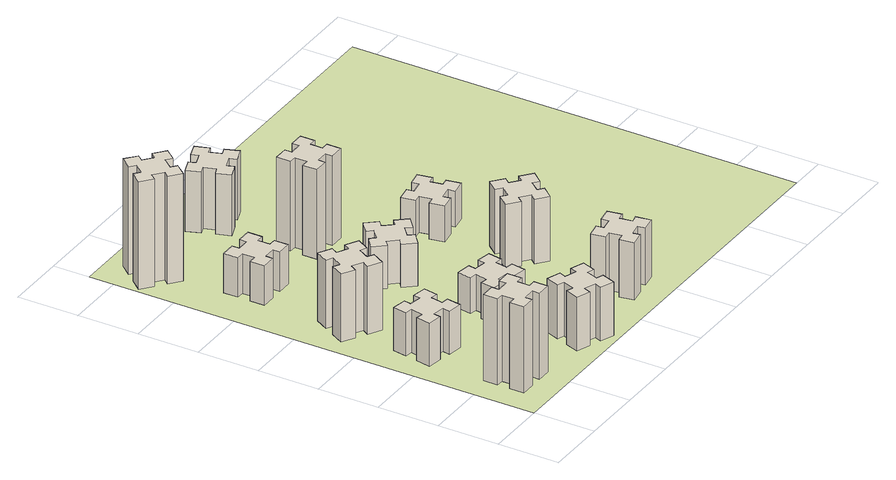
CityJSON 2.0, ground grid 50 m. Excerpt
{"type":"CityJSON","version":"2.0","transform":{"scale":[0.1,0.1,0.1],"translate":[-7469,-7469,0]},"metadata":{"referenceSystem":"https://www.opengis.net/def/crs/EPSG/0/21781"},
"CityObjects":{
"building1":{"type":"Building","attributes":{"class":"1000","function":"1000","usage":"1000","yearOfConstruction":2016,"roofType":"1000","measuredHeight":72,"storeysAboveGround":30,"storeysBelowGround":0},"geometry":[{"type":"Solid","lod":"1","boundaries":[[[[0,1,2,3,4,5,6,7,8,9,10,11,12,13,14,15,16,17,18,19]],[[17,16,20,21]],[[16,15,22,20]],[[15,14,23,22]],[[14,13,24,23]],[[13,12,25,24]],[[12,11,26,25]],[[11,10,27,26]],[[10,9,28,27]],[[9,8,29,28]],[[8,7,30,29]],[[7,6,31,30]],[[6,5,32,31]],[[5,4,33,32]],[[4,3,34,33]],[[3,2,35,34]],[[2,1,36,35]],[[1,0,37,36]],[[0,19,38,37]],[[19,18,39,38]],[[18,17,21,39]],[[24,25,26,27,28,29,30,31,32,33,34,35,36,37,38,39,21,20,22,23]]]]}]},
"building2":{"type":"Building","attributes":{"class":"1000","function":"1000","usage":"1000","yearOfConstruction":2016,"roofType":"1000","measuredHeight":36,"storeysAboveGround":30,"storeysBelowGround":0},"geometry":[{"type":"Solid","lod":"1","boundaries":[[[[40,41,42,43,44,45,46,47,48,49,50,51,52,53,54,55,56,57,58,59]],[[57,56,60,61]],[[56,55,62,60]],[[55,54,63,62]],[[54,53,64,63]],[[53,52,65,64]],[[52,51,66,65]],[[51,50,67,66]],[[50,49,68,67]],[[49,48,69,68]],[[48,47,70,69]],[[47,46,71,70]],[[46,45,72,71]],[[45,44,73,72]],[[44,43,74,73]],[[43,42,75,74]],[[42,41,76,75]],[[41,40,77,76]],[[40,59,78,77]],[[59,58,79,78]],[[58,57,61,79]],[[64,65,66,67,68,69,70,71,72,73,74,75,76,77,78,79,61,60,62,63]]]]}]},
"building3":{"type":"Building","attributes":{"class":"1000","function":"1000","usage":"1000","yearOfConstruction":2016,"roofType":"1000","measuredHeight":57,"storeysAboveGround":30,"storeysBelowGround":0},"geometry":[{"type":"Solid","lod":"1","boundaries":[[[[80,81,82,83,84,85,86,87,88,89,90,91,92,93,94,95,96,97,98,99]],[[97,96,100,101]],[[96,95,102,100]],[[95,94,103,102]],[[94,93,104,103]],[[93,92,105,104]],[[92,91,106,105]],[[91,90,107,106]],[[90,89,108,107]],[[89,88,109,108]],[[88,87,110,109]],[[87,86,111,110]],[[86,85,112,111]],[[85,84,113,112]],[[84,83,114,113]],[[83,82,115,114]],[[82,81,116,115]],[[81,80,117,116]],[[80,99,118,117]],[[99,98,119,118]],[[98,97,101,119]],[[104,105,106,107,108,109,110,111,112,113,114,115,116,117,118,119,101,100,102,103]]]]}]},
"building4":{"type":"Building","attributes":{"class":"1000","function":"1000","usage":"1000","yearOfConstruction":2016,"roofType":"1000","measuredHeight":45,"storeysAboveGround":30,"storeysBelowGround":0},"geometry":[{"type":"Solid","lod":"1","boundaries":[[[[120,121,122,123,124,125,126,127,128,129,130,131,132,133,134,135,136,137,138,139]],[[137,136,140,141]],[[136,135,142,140]],[[135,134,143,142]],[[134,133,144,143]],[[133,132,145,144]],[[132,131,146,145]],[[131,130,147,146]],[[130,129,148,147]],[[129,128,149,148]],[[128,127,150,149]],[[127,126,151,150]],[[126,125,152,151]],[[125,124,153,152]],[[124,123,154,153]],[[123,122,155,154]],[[122,121,156,155]],[[121,120,157,156]],[[120,139,158,157]],[[139,138,159,158]],[[138,137,141,159]],[[144,145,146,147,148,149,150,151,152,153,154,155,156,157,158,159,141,140,142,143]]]]}]},
"building5":{"type":"Building","attributes":{"class":"1000","function":"1000","usage":"1000","yearOfConstruction":2016,"roofType":"1000","measuredHeight":33,"storeysAboveGround":30,"storeysBelowGround":0},"geometry":[{"type":"Solid","lod":"1","boundaries":[[[[160,161,162,163,164,165,166,167,168,169,170,171,172,173,174,175,176,177,178,179]],[[177,176,180,181]],[[176,175,182,180]],[[175,174,183,182]],[[174,173,184,183]],[[173,172,185,184]],[[172,171,186,185]],[[171,170,187,186]],[[170,169,188,187]],[[169,168,189,188]],[[168,167,190,189]],[[167,166,191,190]],[[166,165,192,191]],[[165,164,193,192]],[[164,163,194,193]],[[163,162,195,194]],[[162,161,196,195]],[[161,160,197,196]],[[160,179,198,197]],[[179,178,199,198]],[[178,177,181,199]],[[184,185,186,187,188,189,190,191,192,193,194,195,196,197,198,199,181,180,182,183]]]]}]},
"building6":{"type":"Building","attributes":{"class":"1000","function":"1000","usage":"1000","yearOfConstruction":2016,"roofType":"1000","measuredHeight":90,"storeysAboveGround":30,"storeysBelowGround":0},"geometry":[{"type":"Solid","lod":"1","boundaries":[[[[200,201,202,203,204,205,206,207,208,209,210,211,212,213,214,215,216,217,218,219]],[[217,216,220,221]],[[216,215,222,220]],[[215,214,223,222]],[[214,213,224,223]],[[213,212,225,224]],[[212,211,226,225]],[[211,210,227,226]],[[210,209,228,227]],[[209,208,229,228]],[[208,207,230,229]],[[207,206,231,230]],[[206,205,232,231]],[[205,204,233,232]],[[204,203,234,233]],[[203,202,235,234]],[[202,201,236,235]],[[201,200,237,236]],[[200,219,238,237]],[[219,218,239,238]],[[218,217,221,239]],[[224,225,226,227,228,229,230,231,232,233,234,235,236,237,238,239,221,220,222,223]]]]}]},
"building7":{"type":"Building","attributes":{"class":"1000","function":"1000","usage":"1000","yearOfConstruction":2016,"roofType":"1000","measuredHeight":30,"storeysAboveGround":30,"storeysBelowGround":0},"geometry":[{"type":"Solid","lod":"1","boundaries":[[[[240,241,242,243,244,245,246,247,248,249,250,251,252,253,254,255,256,257,258,259]],[[257,256,260,261]],[[256,255,262,260]],[[255,254,263,262]],[[254,253,264,263]],[[253,252,265,264]],[[252,251,266,265]],[[251,250,267,266]],[[250,249,268,267]],[[249,248,269,268]],[[248,247,270,269]],[[247,246,271,270]],[[246,245,272,271]],[[245,244,273,272]],[[244,243,274,273]],[[243,242,275,274]],[[242,241,276,275]],[[241,240,277,276]],[[240,259,278,277]],[[259,258,279,278]],[[258,257,261,279]],[[264,265,266,267,268,269,270,271,272,273,274,275,276,277,278,279,261,260,262,263]]]]}]},
"building8":{"type":"Building","attributes":{"class":"1000","function":"1000","usage":"1000","yearOfConstruction":2016,"roofType":"1000","measuredHeight":36,"storeysAboveGround":30,"storeysBelowGround":0},"geometry":[{"type":"Solid","lod":"1","boundaries":[[[[280,281,282,283,284,285,286,287,288,289,290,291,292,293,294,295,296,297,298,299]],[[297,296,300,301]],[[296,295,302,300]],[[295,294,303,302]],[[294,293,304,303]],[[293,292,305,304]],[[292,291,306,305]],[[291,290,307,306]],[[290,289,308,307]],[[289,288,309,308]],[[288,287,310,309]],[[287,286,311,310]],[[286,285,312,311]],[[285,284,313,312]],[[284,283,314,313]],[[283,282,315,314]],[[282,281,316,315]],[[281,280,317,316]],[[280,299,318,317]],[[299,298,319,318]],[[298,297,301,319]],[[304,305,306,307,308,309,310,311,312,313,314,315,316,317,318,319,301,300,302,303]]]]}]},
"building9":{"type":"Building","attributes":{"class":"1000","function":"1000","usage":"1000","yearOfConstruction":2016,"roofType":"1000","measuredHeight":48,"storeysAboveGround":30,"storeysBelowGround":0},"geometry":[{"type":"Solid","lod":"1","boundaries":[[[[320,321,322,323,324,325,326,327,328,329,330,331,332,333,334,335,336,337,338,339]],[[337,336,340,341]],[[336,335,342,340]],[[335,334,343,342]],[[334,333,344,343]],[[333,332,345,344]],[[332,331,346,345]],[[331,330,347,346]],[[330,329,348,347]],[[329,328,349,348]],[[328,327,350,349]],[[327,326,351,350]],[[326,325,352,351]],[[325,324,353,352]],[[324,323,354,353]],[[323,322,355,354]],[[322,321,356,355]],[[321,320,357,356]],[[320,339,358,357]],[[339,338,359,358]],[[338,337,341,359]],[[344,345,346,347,348,349,350,351,352,353,354,355,356,357,358,359,341,340,342,343]]]]}]},
"building10":{"type":"Building","attributes":{"class":"1000","function":"1000","usage":"1000","yearOfConstruction":2016,"roofType":"1000","measuredHeight":75,"storeysAboveGround":30,"storeysBelowGround":0},"geometry":[{"type":"Solid","lod":"1","boundaries":[[[[360,361,362,363,364,365,366,367,368,369,370,371,372,373,374,375,376,377,378,379]],[[377,376,380,381]],[[376,375,382,380]],[[375,374,383,382]],[[374,373,384,383]],[[373,372,385,384]],[[372,371,386,385]],[[371,370,387,386]],[[370,369,388,387]],[[369,368,389,388]],[[368,367,390,389]],[[367,366,391,390]],[[366,365,392,391]],[[365,364,393,392]],[[364,363,394,393]],[[363,362,395,394]],[[362,361,396,395]],[[361,360,397,396]],[[360,379,398,397]],[[379,378,399,398]],[[378,377,381,399]],[[384,385,386,387,388,389,390,391,392,393,394,395,396,397,398,399,381,380,382,383]]]]}]},
"building11":{"type":"Building","attributes":{"class":"1000","function":"1000","usage":"1000","yearOfConstruction":2016,"roofType":"1000","measuredHeight":51,"storeysAboveGround":30,"storeysBelowGround":0},"geometry":[{"type":"Solid","lod":"1","boundaries":[[[[400,401,402,403,404,405,406,407,408,409,410,411,412,413,414,415,416,417,418,419]],[[417,416,420,421]],[[416,415,422,420]],[[415,414,423,422]],[[414,413,424,423]],[[413,412,425,424]],[[412,411,426,425]],[[411,410,427,426]],[[410,409,428,427]],[[409,408,429,428]],[[408,407,430,429]],[[407,406,431,430]],[[406,405,432,431]],[[405,404,433,432]],[[404,403,434,433]],[[403,402,435,434]],[[402,401,436,435]],[[401,400,437,436]],[[400,419,438,437]],[[419,418,439,438]],[[418,417,421,439]],[[424,425,426,427,428,429,430,431,432,433,434,435,436,437,438,439,421,420,422,423]]]]}]},
"building12":{"type":"Building","attributes":{"class":"1000","function":"1000","usage":"1000","yearOfConstruction":2016,"roofType":"1000","measuredHeight":54,"storeysAboveGround":30,"storeysBelowGround":0},"geometry":[{"type":"Solid","lod":"1","boundaries":[[[[440,441,442,443,444,445,446,447,448,449,450,451,452,453,454,455,456,457,458,459]],[[457,456,460,461]],[[456,455,462,460]],[[455,454,463,462]],[[454,453,464,463]],[[453,452,465,464]],[[452,451,466,465]],[[451,450,467,466]],[[450,449,468,467]],[[449,448,469,468]],[[448,447,470,469]],[[447,446,471,470]],[[446,445,472,471]],[[445,444,473,472]],[[444,443,474,473]],[[443,442,475,474]],[[442,441,476,475]],[[441,440,477,476]],[[440,459,478,477]],[[459,458,479,478]],[[458,457,461,479]],[[464,465,466,467,468,469,470,471,472,473,474,475,476,477,478,479,461,460,462,463]]]]}]},
"building13":{"type":"Building","attributes":{"class":"1000","function":"1000","usage":"1000","yearOfConstruction":2016,"roofType":"1000","measuredHeight":30,"storeysAboveGround":30,"storeysBelowGround":0},"geometry":[{"type":"Solid","lod":"1","boundaries":[[[[480,481,482,483,484,485,486,487,488,489,490,491,492,493,494,495,496,497,498,499]],[[497,496,500,501]],[[496,495,502,500]],[[495,494,503,502]],[[494,493,504,503]],[[493,492,505,504]],[[492,491,506,505]],[[491,490,507,506]],[[490,489,508,507]],[[489,488,509,508]],[[488,487,510,509]],[[487,486,511,510]],[[486,485,512,511]],[[485,484,513,512]],[[484,483,514,513]],[[483,482,515,514]],[[482,481,516,515]],[[481,480,517,516]],[[480,499,518,517]],[[499,498,519,518]],[[498,497,501,519]],[[504,505,506,507,508,509,510,511,512,513,514,515,516,517,518,519,501,500,502,503]]]]}]},
"landuse1":{"type":"LandUse","attributes":{"name":"plot1","function":"1010"},"geometry":[{"type":"MultiSurface","lod":"1","boundaries":[[[520,521,522,523]]]}]}
},
"vertices":[
[325,265,0],[425,265,0],[425,205,0],[545,205,0],[545,325,0],[485,325,0],[485,425,0],[545,425,0],[545,545,0],[425,545,0],[425,485,0],[325,485,0],[325,545,0],[205,545,0],[205,425,0],[265,425,0],[265,325,0],[205,325,0],[205,205,0],[325,205,0],[265,325,720],[205,325,720],[265,425,720],[205,425,720],[205,545,720],[325,545,720],[325,485,720],[425,485,720],[425,545,720],[545,545,720],[545,425,720],[485,425,720],[485,325,720],[545,325,720],[545,205,720],[425,205,720],[425,265,720],[325,265,720],[325,205,720],[205,205,720],
[307,1016,0],[405,998,0],[395,939,0],[513,918,0],[534,1037,0],[475,1047,0],[492,1145,0],[551,1135,0],[572,1253,0],[454,1274,0],[444,1215,0],[345,1232,0],[356,1291,0],[237,1312,0],[217,1194,0],[276,1184,0],[258,1085,0],[199,1096,0],[178,977,0],[297,957,0],[258,1085,360],[199,1096,360],[276,1184,360],[217,1194,360],[237,1312,360],[356,1291,360],[345,1232,360],[444,1215,360],[454,1274,360],[572,1253,360],[551,1135,360],[492,1145,360],[475,1047,360],[534,1037,360],[513,918,360],[395,939,360],[405,998,360],[307,1016,360],[297,957,360],[178,977,360],
[474,1826,0],[387,1876,0],[417,1928,0],[313,1988,0],[253,1884,0],[305,1854,0],[255,1767,0],[203,1797,0],[143,1693,0],[247,1633,0],[277,1685,0],[364,1635,0],[334,1583,0],[438,1523,0],[498,1627,0],[446,1657,0],[496,1744,0],[548,1714,0],[608,1818,0],[504,1878,0],[496,1744,570],[548,1714,570],[446,1657,570],[498,1627,570],[438,1523,570],[334,1583,570],[364,1635,570],[277,1685,570],[247,1633,570],[143,1693,570],[203,1797,570],[255,1767,570],[305,1854,570],[253,1884,570],[313,1988,570],[417,1928,570],[387,1876,570],[474,1826,570],[504,1878,570],[608,1818,570],
[1200,362,0],[1106,396,0],[1127,452,0],[1014,493,0],[973,380,0],[1029,360,0],[995,266,0],[939,287,0],[897,174,0],[1010,133,0],[1031,189,0],[1125,155,0],[1104,99,0],[1217,57,0],[1258,170,0],[1202,191,0],[1236,285,0],[1292,264,0],[1333,377,0],[1220,418,0],[1236,285,450],[1292,264,450],[1202,191,450],[1258,170,450],[1217,57,450],[1104,99,450],[1125,155,450],[1031,189,450],[1010,133,450],[897,174,450],[939,287,450],[995,266,450],[1029,360,450],[973,380,450],[1014,493,450],[1127,452,450],[1106,396,450],[1200,362,450],[1220,418,450],[1333,377,450],
[425,2485,0],[525,2485,0],[525,2425,0],[645,2425,0],[645,2545,0],[585,2545,0],[585,2645,0],[645,2645,0],[645,2765,0],[525,2765,0],[525,2705,0],[425,2705,0],[425,2765,0],[305,2765,0],[305,2645,0],[365,2645,0],[365,2545,0],[305,2545,0],[305,2425,0],[425,2425,0],[365,2545,330],[305,2545,330],[365,2645,330],[305,2645,330],[305,2765,330],[425,2765,330],[425,2705,330],[525,2705,330],[525,2765,330],[645,2765,330],[645,2645,330],[585,2645,330],[585,2545,330],[645,2545,330],[645,2425,330],[525,2425,330],[525,2485,330],[425,2485,330],[425,2425,330],[305,2425,330],
[384,3387,0],[308,3452,0],[346,3498,0],[254,3575,0],[177,3483,0],[223,3444,0],[159,3368,0],[113,3406,0],[36,3314,0],[128,3237,0],[166,3283,0],[243,3219,0],[204,3173,0],[296,3096,0],[373,3188,0],[327,3226,0],[392,3303,0],[438,3264,0],[515,3356,0],[423,3433,0],[392,3303,900],[438,3264,900],[327,3226,900],[373,3188,900],[296,3096,900],[204,3173,900],[243,3219,900],[166,3283,900],[128,3237,900],[36,3314,900],[113,3406,900],[159,3368,900],[223,3444,900],[177,3483,900],[254,3575,900],[346,3498,900],[308,3452,900],[384,3387,900],[423,3433,900],[515,3356,900],
[1016,1084,0],[998,985,0],[939,996,0],[918,877,0],[1037,857,0],[1047,916,0],[1145,898,0],[1135,839,0],[1253,818,0],[1274,937,0],[1215,947,0],[1232,1045,0],[1291,1035,0],[1312,1153,0],[1194,1174,0],[1184,1115,0],[1085,1132,0],[1096,1191,0],[977,1212,0],[957,1094,0],[1085,1132,300],[1096,1191,300],[1184,1115,300],[1194,1174,300],[1312,1153,300],[1291,1035,300],[1232,1045,300],[1215,947,300],[1274,937,300],[1253,818,300],[1135,839,300],[1145,898,300],[1047,916,300],[1037,857,300],[918,877,300],[939,996,300],[998,985,300],[1016,1084,300],[957,1094,300],[977,1212,300],
[1083,1972,0],[1006,1907,0],[968,1953,0],[876,1876,0],[953,1784,0],[999,1823,0],[1063,1746,0],[1017,1708,0],[1094,1616,0],[1186,1693,0],[1148,1739,0],[1224,1803,0],[1263,1757,0],[1355,1834,0],[1278,1926,0],[1232,1888,0],[1167,1964,0],[1213,2003,0],[1136,2095,0],[1044,2018,0],[1167,1964,360],[1213,2003,360],[1232,1888,360],[1278,1926,360],[1355,1834,360],[1263,1757,360],[1224,1803,360],[1148,1739,360],[1186,1693,360],[1094,1616,360],[1017,1708,360],[1063,1746,360],[999,1823,360],[953,1784,360],[876,1876,360],[968,1953,360],[1006,1907,360],[1083,1972,360],[1044,2018,360],[1136,2095,360],
[1738,405,0],[1756,307,0],[1697,297,0],[1717,178,0],[1836,199,0],[1825,258,0],[1924,276,0],[1934,217,0],[2052,237,0],[2031,356,0],[1972,345,0],[1955,444,0],[2014,454,0],[1993,572,0],[1875,551,0],[1885,492,0],[1787,475,0],[1777,534,0],[1658,513,0],[1679,395,0],[1787,475,480],[1777,534,480],[1885,492,480],[1875,551,480],[1993,572,480],[2014,454,480],[1955,444,480],[1972,345,480],[2031,356,480],[2052,237,480],[1934,217,480],[1924,276,480],[1825,258,480],[1836,199,480],[1717,178,480],[1697,297,480],[1756,307,480],[1738,405,480],[1679,395,480],[1658,513,480],
[1325,2545,0],[1325,2645,0],[1385,2645,0],[1385,2765,0],[1265,2765,0],[1265,2705,0],[1165,2705,0],[1165,2765,0],[1045,2765,0],[1045,2645,0],[1105,2645,0],[1105,2545,0],[1045,2545,0],[1045,2425,0],[1165,2425,0],[1165,2485,0],[1265,2485,0],[1265,2425,0],[1385,2425,0],[1385,2545,0],[1265,2485,750],[1265,2425,750],[1165,2485,750],[1165,2425,750],[1045,2425,750],[1045,2545,750],[1105,2545,750],[1105,2645,750],[1045,2645,750],[1045,2765,750],[1165,2765,750],[1165,2705,750],[1265,2705,750],[1265,2765,750],[1385,2765,750],[1385,2645,750],[1325,2645,750],[1325,2545,750],[1385,2545,750],[1385,2425,750],
[1125,3456,0],[1031,3422,0],[1010,3478,0],[897,3437,0],[939,3324,0],[995,3345,0],[1029,3251,0],[973,3230,0],[1014,3117,0],[1127,3159,0],[1106,3215,0],[1200,3249,0],[1220,3193,0],[1333,3234,0],[1292,3347,0],[1236,3326,0],[1202,3420,0],[1258,3440,0],[1217,3553,0],[1104,3512,0],[1202,3420,510],[1258,3440,510],[1236,3326,510],[1292,3347,510],[1333,3234,510],[1220,3193,510],[1200,3249,510],[1106,3215,510],[1127,3159,510],[1014,3117,510],[973,3230,510],[1029,3251,510],[995,3345,510],[939,3324,510],[897,3437,510],[1010,3478,510],[1031,3422,510],[1125,3456,510],[1104,3512,510],[1217,3553,510],
[1746,1163,0],[1823,1099,0],[1784,1053,0],[1876,976,0],[1953,1068,0],[1907,1106,0],[1972,1183,0],[2018,1144,0],[2095,1236,0],[2003,1313,0],[1964,1267,0],[1888,1332,0],[1926,1378,0],[1834,1455,0],[1757,1363,0],[1803,1324,0],[1739,1248,0],[1693,1286,0],[1616,1194,0],[1708,1117,0],[1739,1248,540],[1693,1286,540],[1803,1324,540],[1757,1363,540],[1834,1455,540],[1926,1378,540],[1888,1332,540],[1964,1267,540],[2003,1313,540],[2095,1236,540],[2018,1144,540],[1972,1183,540],[1907,1106,540],[1953,1068,540],[1876,976,540],[1784,1053,540],[1823,1099,540],[1746,1163,540],[1708,1117,540],[1616,1194,540],
[1972,1925,0],[1955,2024,0],[2014,2034,0],[1993,2152,0],[1875,2131,0],[1885,2072,0],[1787,2055,0],[1777,2114,0],[1658,2093,0],[1679,1975,0],[1738,1985,0],[1756,1887,0],[1697,1877,0],[1717,1758,0],[1836,1779,0],[1825,1838,0],[1924,1856,0],[1934,1797,0],[2052,1817,0],[2031,1936,0],[1924,1856,300],[1934,1797,300],[1825,1838,300],[1836,1779,300],[1717,1758,300],[1697,1877,300],[1756,1887,300],[1738,1985,300],[1679,1975,300],[1658,2093,300],[1777,2114,300],[1787,2055,300],[1885,2072,300],[1875,2131,300],[1993,2152,300],[2014,2034,300],[1955,2024,300],[1972,1925,300],[2031,1936,300],[2052,1817,300],
[5,3705,0],[3705,3705,0],[3705,5,0],[5,5,0]
]}
